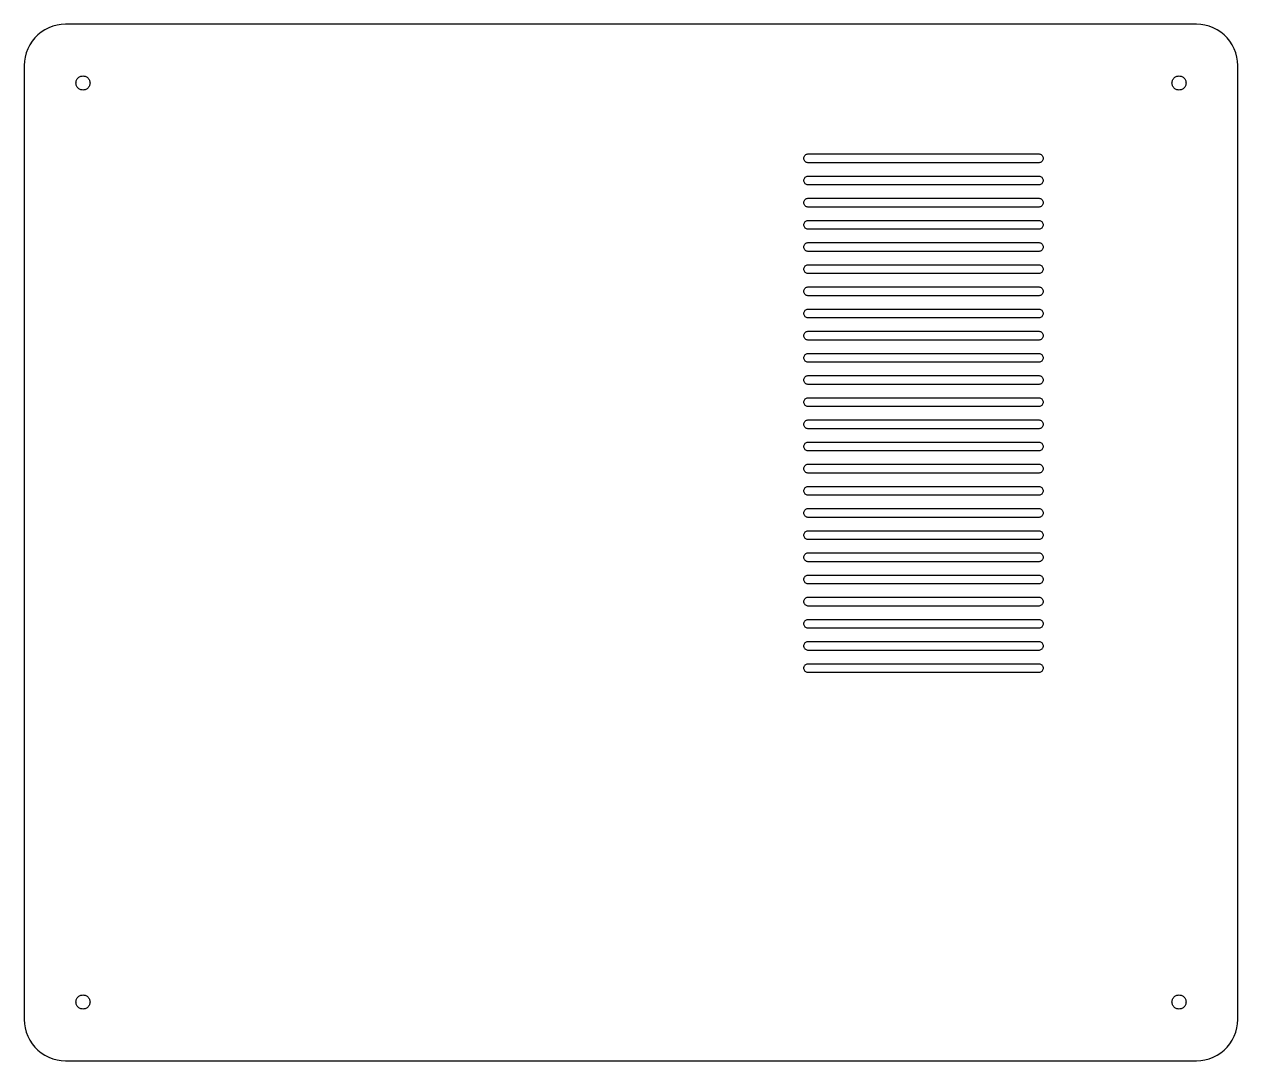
# Model space of a CAD drawing. Header units: metres. Extents: x -205 to 205, y -175 to 175.
import ezdxf

# ---------------------------------------------------------------- set-up
doc = ezdxf.new("R2010")
doc.units = ezdxf.units.M

msp = doc.modelspace()

# ---------------------------------------------------------------- linework, layer by layer
for p, q in [((-199.604, 172.701), (-200.743, 171.779)), ((-198.375, 173.499), (-199.604, 172.701)), ((-197.069, 174.165), (-198.375, 173.499)), ((-195.701, 174.69), (-197.069, 174.165)), ((-194.286, 175.069), (-195.701, 174.69)), ((-192.838, 175.298), (-194.286, 175.069)), ((-191.375, 175.375), (-192.838, 175.298)), ((191.375, 175.375), (-191.375, 175.375)), ((192.838, 175.298), (191.375, 175.375)), ((194.286, 175.069), (192.838, 175.298)), ((195.701, 174.69), (194.286, 175.069)), ((197.069, 174.165), (195.701, 174.69)), ((198.375, 173.499), (197.069, 174.165)), ((199.604, 172.701), (198.375, 173.499)), ((200.743, 171.779), (199.604, 172.701)), ((-202.701, 169.604), (-203.499, 168.375)), ((-201.779, 170.743), (-202.701, 169.604)), ((-200.743, 171.779), (-201.779, 170.743)), ((201.779, 170.743), (200.743, 171.779)), ((202.701, 169.604), (201.779, 170.743)), ((203.499, 168.375), (202.701, 169.604)), ((-204.69, 165.701), (-205.069, 164.286)), ((-204.165, 167.069), (-204.69, 165.701)), ((-203.499, 168.375), (-204.165, 167.069)), ((204.165, 167.069), (203.499, 168.375)), ((204.69, 165.701), (204.165, 167.069)), ((205.069, 164.286), (204.69, 165.701)), ((-205.298, 162.838), (-205.375, 161.375)), ((-205.375, 161.375), (-205.375, -161.375)), ((-205.069, 164.286), (-205.298, 162.838)), ((205.298, 162.838), (205.069, 164.286)), ((205.375, 161.375), (205.298, 162.838)), ((205.375, -161.375), (205.375, 161.375)), ((-187.823, 155.994), (-187.759, 156.234)), ((-187.759, 156.234), (-187.67, 156.466)), ((-187.67, 156.466), (-187.557, 156.688)), ((-187.557, 156.688), (-187.421, 156.896)), ((-187.421, 156.896), (-187.265, 157.089)), ((-187.265, 157.089), (-187.089, 157.265)), ((-187.089, 157.265), (-186.896, 157.421)), ((-186.896, 157.421), (-186.688, 157.557)), ((-186.688, 157.557), (-186.466, 157.67)), ((-186.466, 157.67), (-186.234, 157.759)), ((-186.234, 157.759), (-185.994, 157.823)), ((-185.994, 157.823), (-185.748, 157.862)), ((-185.748, 157.862), (-185.5, 157.875)), ((-185.5, 157.875), (-185.252, 157.862)), ((-185.252, 157.862), (-185.006, 157.823)), ((-185.006, 157.823), (-184.766, 157.759)), ((-184.766, 157.759), (-184.534, 157.67)), ((-184.534, 157.67), (-184.312, 157.557)), ((-184.312, 157.557), (-184.104, 157.421)), ((-184.104, 157.421), (-183.911, 157.265)), ((-183.911, 157.265), (-183.735, 157.089)), ((-183.735, 157.089), (-183.579, 156.896)), ((-183.579, 156.896), (-183.443, 156.688)), ((-183.443, 156.688), (-183.33, 156.466)), ((-183.33, 156.466), (-183.241, 156.234)), ((-183.241, 156.234), (-183.177, 155.994)), ((183.177, 155.994), (183.241, 156.234)), ((183.241, 156.234), (183.33, 156.466)), ((183.33, 156.466), (183.443, 156.688)), ((183.443, 156.688), (183.579, 156.896)), ((183.579, 156.896), (183.735, 157.089)), ((183.735, 157.089), (183.911, 157.265)), ((183.911, 157.265), (184.104, 157.421)), ((184.104, 157.421), (184.312, 157.557)), ((184.312, 157.557), (184.534, 157.67)), ((184.534, 157.67), (184.766, 157.759)), ((184.766, 157.759), (185.006, 157.823)), ((185.006, 157.823), (185.252, 157.862)), ((185.252, 157.862), (185.5, 157.875)), ((185.5, 157.875), (185.748, 157.862)), ((185.748, 157.862), (185.994, 157.823)), ((185.994, 157.823), (186.234, 157.759)), ((186.234, 157.759), (186.466, 157.67)), ((186.466, 157.67), (186.688, 157.557)), ((186.688, 157.557), (186.896, 157.421)), ((186.896, 157.421), (187.089, 157.265)), ((187.089, 157.265), (187.265, 157.089)), ((187.265, 157.089), (187.421, 156.896)), ((187.421, 156.896), (187.557, 156.688)), ((187.557, 156.688), (187.67, 156.466)), ((187.67, 156.466), (187.759, 156.234)), ((187.759, 156.234), (187.823, 155.994)), ((-187.875, 155.5), (-187.862, 155.748)), ((-187.862, 155.252), (-187.875, 155.5)), ((-187.862, 155.748), (-187.823, 155.994)), ((-187.823, 155.006), (-187.862, 155.252)), ((-187.759, 154.766), (-187.823, 155.006)), ((-187.67, 154.534), (-187.759, 154.766)), ((-187.557, 154.312), (-187.67, 154.534)), ((-187.421, 154.104), (-187.557, 154.312)), ((-187.265, 153.911), (-187.421, 154.104)), ((-187.089, 153.735), (-187.265, 153.911)), ((-186.896, 153.579), (-187.089, 153.735)), ((-186.688, 153.443), (-186.896, 153.579)), ((-186.466, 153.33), (-186.688, 153.443)), ((-186.234, 153.241), (-186.466, 153.33)), ((-185.994, 153.177), (-186.234, 153.241)), ((-185.748, 153.138), (-185.994, 153.177)), ((-185.5, 153.125), (-185.748, 153.138)), ((-185.252, 153.138), (-185.5, 153.125)), ((-185.006, 153.177), (-185.252, 153.138)), ((-184.766, 153.241), (-185.006, 153.177)), ((-184.534, 153.33), (-184.766, 153.241)), ((-184.312, 153.443), (-184.534, 153.33)), ((-184.104, 153.579), (-184.312, 153.443)), ((-183.911, 153.735), (-184.104, 153.579)), ((-183.735, 153.911), (-183.911, 153.735)), ((-183.579, 154.104), (-183.735, 153.911)), ((-183.443, 154.312), (-183.579, 154.104)), ((-183.33, 154.534), (-183.443, 154.312)), ((-183.241, 154.766), (-183.33, 154.534)), ((-183.177, 155.006), (-183.241, 154.766)), ((-183.177, 155.994), (-183.138, 155.748)), ((-183.138, 155.252), (-183.177, 155.006)), ((-183.138, 155.748), (-183.125, 155.5)), ((-183.125, 155.5), (-183.138, 155.252)), ((183.125, 155.5), (183.138, 155.748)), ((183.138, 155.252), (183.125, 155.5)), ((183.138, 155.748), (183.177, 155.994)), ((183.177, 155.006), (183.138, 155.252)), ((183.241, 154.766), (183.177, 155.006)), ((183.33, 154.534), (183.241, 154.766)), ((183.443, 154.312), (183.33, 154.534)), ((183.579, 154.104), (183.443, 154.312)), ((183.735, 153.911), (183.579, 154.104)), ((183.911, 153.735), (183.735, 153.911)), ((184.104, 153.579), (183.911, 153.735)), ((184.312, 153.443), (184.104, 153.579)), ((184.534, 153.33), (184.312, 153.443)), ((184.766, 153.241), (184.534, 153.33)), ((185.006, 153.177), (184.766, 153.241)), ((185.252, 153.138), (185.006, 153.177)), ((185.5, 153.125), (185.252, 153.138)), ((185.748, 153.138), (185.5, 153.125)), ((185.994, 153.177), (185.748, 153.138)), ((186.234, 153.241), (185.994, 153.177)), ((186.466, 153.33), (186.234, 153.241)), ((186.688, 153.443), (186.466, 153.33)), ((186.896, 153.579), (186.688, 153.443)), ((187.089, 153.735), (186.896, 153.579)), ((187.265, 153.911), (187.089, 153.735)), ((187.421, 154.104), (187.265, 153.911)), ((187.557, 154.312), (187.421, 154.104)), ((187.67, 154.534), (187.557, 154.312)), ((187.759, 154.766), (187.67, 154.534)), ((187.823, 155.006), (187.759, 154.766)), ((187.823, 155.994), (187.862, 155.748)), ((187.862, 155.252), (187.823, 155.006)), ((187.862, 155.748), (187.875, 155.5)), ((187.875, 155.5), (187.862, 155.252)), ((59.3974, 131.374), (59.6318, 131.454)), ((59.6318, 131.454), (59.8761, 131.495)), ((59.8761, 131.495), (138.124, 131.495)), ((138.124, 131.495), (138.368, 131.454)), ((138.368, 131.454), (138.603, 131.374)), ((58.5, 130), (58.5204, 130.247)), ((58.5204, 129.753), (58.5, 130)), ((58.5204, 130.247), (58.5813, 130.487)), ((58.5813, 129.513), (58.5204, 129.753)), ((58.5813, 130.487), (58.6808, 130.714)), ((58.6808, 129.286), (58.5813, 129.513)), ((58.6808, 130.714), (58.8163, 130.921)), ((58.8163, 129.079), (58.6808, 129.286)), ((58.8163, 130.921), (58.9841, 131.104)), ((58.9841, 128.896), (58.8163, 129.079)), ((58.9841, 131.104), (59.1796, 131.256)), ((59.1796, 128.744), (58.9841, 128.896)), ((59.1796, 131.256), (59.3974, 131.374)), ((59.3974, 128.626), (59.1796, 128.744)), ((59.6318, 128.546), (59.3974, 128.626)), ((59.8761, 128.505), (59.6318, 128.546)), ((138.124, 128.505), (59.8761, 128.505)), ((138.368, 128.546), (138.124, 128.505)), ((138.603, 128.626), (138.368, 128.546)), ((138.603, 131.374), (138.82, 131.256)), ((138.82, 128.744), (138.603, 128.626)), ((138.82, 131.256), (139.016, 131.104)), ((139.016, 128.896), (138.82, 128.744)), ((139.016, 131.104), (139.184, 130.921)), ((139.184, 129.079), (139.016, 128.896)), ((139.184, 130.921), (139.319, 130.714)), ((139.319, 129.286), (139.184, 129.079)), ((139.319, 130.714), (139.419, 130.487)), ((139.419, 129.513), (139.319, 129.286)), ((139.419, 130.487), (139.48, 130.247)), ((139.48, 129.753), (139.419, 129.513)), ((139.48, 130.247), (139.5, 130)), ((139.5, 130), (139.48, 129.753)), ((58.6808, 123.214), (58.8163, 123.421)), ((58.8163, 123.421), (58.9841, 123.604)), ((58.9841, 123.604), (59.1796, 123.756)), ((59.1796, 123.756), (59.3974, 123.874)), ((59.3974, 123.874), (59.6318, 123.954)), ((59.6318, 123.954), (59.8761, 123.995)), ((59.8761, 123.995), (138.124, 123.995)), ((138.124, 123.995), (138.368, 123.954)), ((138.368, 123.954), (138.603, 123.874)), ((138.603, 123.874), (138.82, 123.756)), ((138.82, 123.756), (139.016, 123.604)), ((139.016, 123.604), (139.184, 123.421)), ((139.184, 123.421), (139.319, 123.214)), ((58.5, 122.5), (58.5204, 122.747)), ((58.5204, 122.253), (58.5, 122.5)), ((58.5204, 122.747), (58.5813, 122.987)), ((58.5813, 122.013), (58.5204, 122.253)), ((58.5813, 122.987), (58.6808, 123.214)), ((58.6808, 121.786), (58.5813, 122.013)), ((58.8163, 121.579), (58.6808, 121.786)), ((58.9841, 121.396), (58.8163, 121.579)), ((59.1796, 121.244), (58.9841, 121.396)), ((59.3974, 121.126), (59.1796, 121.244)), ((59.6318, 121.046), (59.3974, 121.126)), ((59.8761, 121.005), (59.6318, 121.046)), ((138.124, 121.005), (59.8761, 121.005)), ((138.368, 121.046), (138.124, 121.005)), ((138.603, 121.126), (138.368, 121.046)), ((138.82, 121.244), (138.603, 121.126)), ((139.016, 121.396), (138.82, 121.244)), ((139.184, 121.579), (139.016, 121.396)), ((139.319, 121.786), (139.184, 121.579)), ((139.319, 123.214), (139.419, 122.987)), ((139.419, 122.013), (139.319, 121.786)), ((139.419, 122.987), (139.48, 122.747)), ((139.48, 122.253), (139.419, 122.013)), ((139.48, 122.747), (139.5, 122.5)), ((139.5, 122.5), (139.48, 122.253)), ((58.5, 115), (58.5204, 115.247)), ((58.5204, 115.247), (58.5813, 115.487)), ((58.5813, 115.487), (58.6808, 115.714)), ((58.6808, 115.714), (58.8163, 115.921)), ((58.8163, 115.921), (58.9841, 116.104)), ((58.9841, 116.104), (59.1796, 116.256)), ((59.1796, 116.256), (59.3974, 116.374)), ((59.3974, 116.374), (59.6318, 116.454)), ((59.6318, 116.454), (59.8761, 116.495)), ((59.8761, 116.495), (138.124, 116.495)), ((138.124, 116.495), (138.368, 116.454)), ((138.368, 116.454), (138.603, 116.374)), ((138.603, 116.374), (138.82, 116.256)), ((138.82, 116.256), (139.016, 116.104)), ((139.016, 116.104), (139.184, 115.921)), ((139.184, 115.921), (139.319, 115.714)), ((139.319, 115.714), (139.419, 115.487)), ((139.419, 115.487), (139.48, 115.247)), ((139.48, 115.247), (139.5, 115)), ((58.5204, 114.753), (58.5, 115)), ((58.5813, 114.513), (58.5204, 114.753)), ((58.6808, 114.286), (58.5813, 114.513)), ((58.8163, 114.079), (58.6808, 114.286)), ((58.9841, 113.896), (58.8163, 114.079)), ((59.1796, 113.744), (58.9841, 113.896)), ((59.3974, 113.626), (59.1796, 113.744)), ((59.6318, 113.546), (59.3974, 113.626)), ((59.8761, 113.505), (59.6318, 113.546)), ((138.124, 113.505), (59.8761, 113.505)), ((138.368, 113.546), (138.124, 113.505)), ((138.603, 113.626), (138.368, 113.546)), ((138.82, 113.744), (138.603, 113.626)), ((139.016, 113.896), (138.82, 113.744)), ((139.184, 114.079), (139.016, 113.896)), ((139.319, 114.286), (139.184, 114.079)), ((139.419, 114.513), (139.319, 114.286)), ((139.48, 114.753), (139.419, 114.513)), ((139.5, 115), (139.48, 114.753)), ((58.5, 107.5), (58.5204, 107.747)), ((58.5204, 107.253), (58.5, 107.5)), ((58.5204, 107.747), (58.5813, 107.987)), ((58.5813, 107.013), (58.5204, 107.253)), ((58.5813, 107.987), (58.6808, 108.214)), ((58.6808, 106.786), (58.5813, 107.013)), ((58.6808, 108.214), (58.8163, 108.421)), ((58.8163, 108.421), (58.9841, 108.604)), ((58.9841, 108.604), (59.1796, 108.756)), ((59.1796, 108.756), (59.3974, 108.874)), ((59.3974, 108.874), (59.6318, 108.954)), ((59.6318, 108.954), (59.8761, 108.995)), ((59.8761, 108.995), (138.124, 108.995)), ((138.124, 108.995), (138.368, 108.954)), ((138.368, 108.954), (138.603, 108.874)), ((138.603, 108.874), (138.82, 108.756)), ((138.82, 108.756), (139.016, 108.604)), ((139.016, 108.604), (139.184, 108.421)), ((139.184, 108.421), (139.319, 108.214)), ((139.319, 108.214), (139.419, 107.987)), ((139.419, 107.013), (139.319, 106.786)), ((139.419, 107.987), (139.48, 107.747)), ((139.48, 107.253), (139.419, 107.013)), ((139.48, 107.747), (139.5, 107.5)), ((139.5, 107.5), (139.48, 107.253)), ((58.8163, 106.579), (58.6808, 106.786)), ((58.9841, 106.396), (58.8163, 106.579)), ((59.1796, 106.244), (58.9841, 106.396)), ((59.3974, 106.126), (59.1796, 106.244)), ((59.6318, 106.046), (59.3974, 106.126)), ((59.8761, 106.005), (59.6318, 106.046)), ((138.124, 106.005), (59.8761, 106.005)), ((138.368, 106.046), (138.124, 106.005)), ((138.603, 106.126), (138.368, 106.046)), ((138.82, 106.244), (138.603, 106.126)), ((139.016, 106.396), (138.82, 106.244)), ((139.184, 106.579), (139.016, 106.396)), ((139.319, 106.786), (139.184, 106.579)), ((58.5, 100), (58.5204, 100.247)), ((58.5204, 99.7531), (58.5, 100)), ((58.5204, 100.247), (58.5813, 100.487)), ((58.5813, 99.513), (58.5204, 99.7531)), ((58.5813, 100.487), (58.6808, 100.714)), ((58.6808, 99.2861), (58.5813, 99.513)), ((58.6808, 100.714), (58.8163, 100.921)), ((58.8163, 99.0787), (58.6808, 99.2861)), ((58.8163, 100.921), (58.9841, 101.104)), ((58.9841, 98.8964), (58.8163, 99.0787)), ((58.9841, 101.104), (59.1796, 101.256)), ((59.1796, 98.7442), (58.9841, 98.8964)), ((59.1796, 101.256), (59.3974, 101.374)), ((59.3974, 98.6263), (59.1796, 98.7442)), ((59.3974, 101.374), (59.6318, 101.454)), ((59.6318, 98.5459), (59.3974, 98.6263)), ((59.6318, 101.454), (59.8761, 101.495)), ((59.8761, 101.495), (138.124, 101.495)), ((138.124, 101.495), (138.368, 101.454)), ((138.368, 101.454), (138.603, 101.374)), ((138.603, 98.6263), (138.368, 98.5459)), ((138.603, 101.374), (138.82, 101.256)), ((138.82, 98.7442), (138.603, 98.6263)), ((138.82, 101.256), (139.016, 101.104)), ((139.016, 98.8964), (138.82, 98.7442)), ((139.016, 101.104), (139.184, 100.921)), ((139.184, 99.0787), (139.016, 98.8964)), ((139.184, 100.921), (139.319, 100.714)), ((139.319, 99.2861), (139.184, 99.0787)), ((139.319, 100.714), (139.419, 100.487)), ((139.419, 99.513), (139.319, 99.2861)), ((139.419, 100.487), (139.48, 100.247)), ((139.48, 99.7531), (139.419, 99.513)), ((139.48, 100.247), (139.5, 100)), ((139.5, 100), (139.48, 99.7531)), ((59.8761, 98.5051), (59.6318, 98.5459)), ((138.124, 98.5051), (59.8761, 98.5051)), ((138.368, 98.5459), (138.124, 98.5051)), ((58.5, 92.5), (58.5204, 92.7469)), ((58.5204, 92.2531), (58.5, 92.5)), ((58.5204, 92.7469), (58.5813, 92.987)), ((58.5813, 92.013), (58.5204, 92.2531)), ((58.5813, 92.987), (58.6808, 93.2139)), ((58.6808, 91.7861), (58.5813, 92.013)), ((58.6808, 93.2139), (58.8163, 93.4213)), ((58.8163, 91.5787), (58.6808, 91.7861)), ((58.8163, 93.4213), (58.9841, 93.6036)), ((58.9841, 91.3964), (58.8163, 91.5787)), ((58.9841, 93.6036), (59.1796, 93.7558)), ((59.1796, 91.2442), (58.9841, 91.3964)), ((59.1796, 93.7558), (59.3974, 93.8737)), ((59.3974, 91.1263), (59.1796, 91.2442)), ((59.3974, 93.8737), (59.6318, 93.9541)), ((59.6318, 91.0459), (59.3974, 91.1263)), ((59.6318, 93.9541), (59.8761, 93.9949)), ((59.8761, 91.0051), (59.6318, 91.0459)), ((59.8761, 93.9949), (138.124, 93.9949)), ((138.124, 91.0051), (59.8761, 91.0051)), ((138.124, 93.9949), (138.368, 93.9541)), ((138.368, 91.0459), (138.124, 91.0051)), ((138.368, 93.9541), (138.603, 93.8737)), ((138.603, 91.1263), (138.368, 91.0459)), ((138.603, 93.8737), (138.82, 93.7558)), ((138.82, 91.2442), (138.603, 91.1263)), ((138.82, 93.7558), (139.016, 93.6036)), ((139.016, 91.3964), (138.82, 91.2442)), ((139.016, 93.6036), (139.184, 93.4213)), ((139.184, 91.5787), (139.016, 91.3964)), ((139.184, 93.4213), (139.319, 93.2139)), ((139.319, 91.7861), (139.184, 91.5787)), ((139.319, 93.2139), (139.419, 92.987)), ((139.419, 92.013), (139.319, 91.7861)), ((139.419, 92.987), (139.48, 92.7469)), ((139.48, 92.2531), (139.419, 92.013)), ((139.48, 92.7469), (139.5, 92.5)), ((139.5, 92.5), (139.48, 92.2531)), ((59.1796, 86.2558), (59.3974, 86.3737)), ((59.3974, 86.3737), (59.6318, 86.4541)), ((59.6318, 86.4541), (59.8761, 86.4949)), ((59.8761, 86.4949), (138.124, 86.4949)), ((138.124, 86.4949), (138.368, 86.4541)), ((138.368, 86.4541), (138.603, 86.3737)), ((138.603, 86.3737), (138.82, 86.2558)), ((58.5, 85), (58.5204, 85.2469)), ((58.5204, 84.7531), (58.5, 85)), ((58.5204, 85.2469), (58.5813, 85.487)), ((58.5813, 84.513), (58.5204, 84.7531)), ((58.5813, 85.487), (58.6808, 85.7139)), ((58.6808, 84.2861), (58.5813, 84.513)), ((58.6808, 85.7139), (58.8163, 85.9213)), ((58.8163, 84.0787), (58.6808, 84.2861)), ((58.8163, 85.9213), (58.9841, 86.1036)), ((58.9841, 83.8964), (58.8163, 84.0787)), ((58.9841, 86.1036), (59.1796, 86.2558)), ((59.1796, 83.7442), (58.9841, 83.8964)), ((59.3974, 83.6263), (59.1796, 83.7442)), ((59.6318, 83.5459), (59.3974, 83.6263)), ((59.8761, 83.5051), (59.6318, 83.5459)), ((138.124, 83.5051), (59.8761, 83.5051)), ((138.368, 83.5459), (138.124, 83.5051)), ((138.603, 83.6263), (138.368, 83.5459)), ((138.82, 83.7442), (138.603, 83.6263)), ((138.82, 86.2558), (139.016, 86.1036)), ((139.016, 83.8964), (138.82, 83.7442)), ((139.016, 86.1036), (139.184, 85.9213)), ((139.184, 84.0787), (139.016, 83.8964)), ((139.184, 85.9213), (139.319, 85.7139)), ((139.319, 84.2861), (139.184, 84.0787)), ((139.319, 85.7139), (139.419, 85.487)), ((139.419, 84.513), (139.319, 84.2861)), ((139.419, 85.487), (139.48, 85.2469)), ((139.48, 84.7531), (139.419, 84.513)), ((139.48, 85.2469), (139.5, 85)), ((139.5, 85), (139.48, 84.7531)), ((58.5813, 77.987), (58.6808, 78.2139)), ((58.6808, 78.2139), (58.8163, 78.4213)), ((58.8163, 78.4213), (58.9841, 78.6036)), ((58.9841, 78.6036), (59.1796, 78.7558)), ((59.1796, 78.7558), (59.3974, 78.8737)), ((59.3974, 78.8737), (59.6318, 78.9541)), ((59.6318, 78.9541), (59.8761, 78.9949)), ((59.8761, 78.9949), (138.124, 78.9949)), ((138.124, 78.9949), (138.368, 78.9541)), ((138.368, 78.9541), (138.603, 78.8737)), ((138.603, 78.8737), (138.82, 78.7558)), ((138.82, 78.7558), (139.016, 78.6036)), ((139.016, 78.6036), (139.184, 78.4213)), ((139.184, 78.4213), (139.319, 78.2139)), ((139.319, 78.2139), (139.419, 77.987)), ((58.5, 77.5), (58.5204, 77.7469)), ((58.5204, 77.2531), (58.5, 77.5)), ((58.5204, 77.7469), (58.5813, 77.987)), ((58.5813, 77.013), (58.5204, 77.2531)), ((58.6808, 76.7861), (58.5813, 77.013)), ((58.8163, 76.5787), (58.6808, 76.7861)), ((58.9841, 76.3964), (58.8163, 76.5787)), ((59.1796, 76.2442), (58.9841, 76.3964)), ((59.3974, 76.1263), (59.1796, 76.2442)), ((59.6318, 76.0459), (59.3974, 76.1263)), ((59.8761, 76.0051), (59.6318, 76.0459)), ((138.124, 76.0051), (59.8761, 76.0051)), ((138.368, 76.0459), (138.124, 76.0051)), ((138.603, 76.1263), (138.368, 76.0459)), ((138.82, 76.2442), (138.603, 76.1263)), ((139.016, 76.3964), (138.82, 76.2442)), ((139.184, 76.5787), (139.016, 76.3964)), ((139.319, 76.7861), (139.184, 76.5787)), ((139.419, 77.013), (139.319, 76.7861)), ((139.419, 77.987), (139.48, 77.7469)), ((139.48, 77.2531), (139.419, 77.013)), ((139.48, 77.7469), (139.5, 77.5)), ((139.5, 77.5), (139.48, 77.2531)), ((58.5, 70), (58.5204, 70.2469)), ((58.5204, 69.7531), (58.5, 70)), ((58.5204, 70.2469), (58.5813, 70.487)), ((58.5813, 70.487), (58.6808, 70.7139)), ((58.6808, 70.7139), (58.8163, 70.9213)), ((58.8163, 70.9213), (58.9841, 71.1036)), ((58.9841, 71.1036), (59.1796, 71.2558)), ((59.1796, 71.2558), (59.3974, 71.3737)), ((59.3974, 71.3737), (59.6318, 71.4541)), ((59.6318, 71.4541), (59.8761, 71.4949)), ((59.8761, 71.4949), (138.124, 71.4949)), ((138.124, 71.4949), (138.368, 71.4541)), ((138.368, 71.4541), (138.603, 71.3737)), ((138.603, 71.3737), (138.82, 71.2558)), ((138.82, 71.2558), (139.016, 71.1036)), ((139.016, 71.1036), (139.184, 70.9213)), ((139.184, 70.9213), (139.319, 70.7139)), ((139.319, 70.7139), (139.419, 70.487)), ((139.419, 70.487), (139.48, 70.2469)), ((139.48, 70.2469), (139.5, 70)), ((139.5, 70), (139.48, 69.7531)), ((58.5813, 69.513), (58.5204, 69.7531)), ((58.6808, 69.2861), (58.5813, 69.513)), ((58.8163, 69.0787), (58.6808, 69.2861)), ((58.9841, 68.8964), (58.8163, 69.0787)), ((59.1796, 68.7442), (58.9841, 68.8964)), ((59.3974, 68.6263), (59.1796, 68.7442)), ((59.6318, 68.5459), (59.3974, 68.6263)), ((59.8761, 68.5051), (59.6318, 68.5459)), ((138.124, 68.5051), (59.8761, 68.5051)), ((138.368, 68.5459), (138.124, 68.5051)), ((138.603, 68.6263), (138.368, 68.5459)), ((138.82, 68.7442), (138.603, 68.6263)), ((139.016, 68.8964), (138.82, 68.7442)), ((139.184, 69.0787), (139.016, 68.8964)), ((139.319, 69.2861), (139.184, 69.0787)), ((139.419, 69.513), (139.319, 69.2861)), ((139.48, 69.7531), (139.419, 69.513)), ((58.5, 62.5), (58.5204, 62.7469)), ((58.5204, 62.2531), (58.5, 62.5)), ((58.5204, 62.7469), (58.5813, 62.987)), ((58.5813, 62.0129), (58.5204, 62.2531)), ((58.5813, 62.987), (58.6808, 63.2139)), ((58.6808, 61.7861), (58.5813, 62.0129)), ((58.6808, 63.2139), (58.8163, 63.4213)), ((58.8163, 61.5787), (58.6808, 61.7861)), ((58.8163, 63.4213), (58.9841, 63.6036)), ((58.9841, 63.6036), (59.1796, 63.7558)), ((59.1796, 63.7558), (59.3974, 63.8737)), ((59.3974, 63.8737), (59.6318, 63.9541)), ((59.6318, 63.9541), (59.8761, 63.9949)), ((59.8761, 63.9949), (138.124, 63.9949)), ((138.124, 63.9949), (138.368, 63.9541)), ((138.368, 63.9541), (138.603, 63.8737)), ((138.603, 63.8737), (138.82, 63.7558)), ((138.82, 63.7558), (139.016, 63.6036)), ((139.016, 63.6036), (139.184, 63.4213)), ((139.184, 63.4213), (139.319, 63.2139)), ((139.319, 61.7861), (139.184, 61.5787)), ((139.319, 63.2139), (139.419, 62.987)), ((139.419, 62.0129), (139.319, 61.7861)), ((139.419, 62.987), (139.48, 62.7469)), ((139.48, 62.2531), (139.419, 62.0129)), ((139.48, 62.7469), (139.5, 62.5)), ((139.5, 62.5), (139.48, 62.2531)), ((58.9841, 61.3964), (58.8163, 61.5787)), ((59.1796, 61.2442), (58.9841, 61.3964)), ((59.3974, 61.1263), (59.1796, 61.2442)), ((59.6318, 61.0459), (59.3974, 61.1263)), ((59.8761, 61.0051), (59.6318, 61.0459)), ((138.124, 61.0051), (59.8761, 61.0051)), ((138.368, 61.0459), (138.124, 61.0051)), ((138.603, 61.1263), (138.368, 61.0459)), ((138.82, 61.2442), (138.603, 61.1263)), ((139.016, 61.3964), (138.82, 61.2442)), ((139.184, 61.5787), (139.016, 61.3964)), ((58.5, 55), (58.5204, 55.2469)), ((58.5204, 54.7531), (58.5, 55)), ((58.5204, 55.2469), (58.5813, 55.487)), ((58.5813, 54.5129), (58.5204, 54.7531)), ((58.5813, 55.487), (58.6808, 55.7139)), ((58.6808, 54.2861), (58.5813, 54.5129)), ((58.6808, 55.7139), (58.8163, 55.9213)), ((58.8163, 54.0787), (58.6808, 54.2861)), ((58.8163, 55.9213), (58.9841, 56.1036)), ((58.9841, 53.8964), (58.8163, 54.0787)), ((58.9841, 56.1036), (59.1796, 56.2558)), ((59.1796, 53.7442), (58.9841, 53.8964)), ((59.1796, 56.2558), (59.3974, 56.3737)), ((59.3974, 53.6263), (59.1796, 53.7442)), ((59.3974, 56.3737), (59.6318, 56.4541)), ((59.6318, 53.5459), (59.3974, 53.6263)), ((59.6318, 56.4541), (59.8761, 56.4949)), ((59.8761, 53.5051), (59.6318, 53.5459)), ((59.8761, 56.4949), (138.124, 56.4949)), ((138.124, 53.5051), (59.8761, 53.5051)), ((138.124, 56.4949), (138.368, 56.4541)), ((138.368, 53.5459), (138.124, 53.5051)), ((138.368, 56.4541), (138.603, 56.3737)), ((138.603, 53.6263), (138.368, 53.5459)), ((138.603, 56.3737), (138.82, 56.2558)), ((138.82, 53.7442), (138.603, 53.6263)), ((138.82, 56.2558), (139.016, 56.1036)), ((139.016, 53.8964), (138.82, 53.7442)), ((139.016, 56.1036), (139.184, 55.9213)), ((139.184, 54.0787), (139.016, 53.8964)), ((139.184, 55.9213), (139.319, 55.7139)), ((139.319, 54.2861), (139.184, 54.0787)), ((139.319, 55.7139), (139.419, 55.487)), ((139.419, 54.5129), (139.319, 54.2861)), ((139.419, 55.487), (139.48, 55.2469)), ((139.48, 54.7531), (139.419, 54.5129)), ((139.48, 55.2469), (139.5, 55)), ((139.5, 55), (139.48, 54.7531)), ((58.5, 47.5), (58.5204, 47.7469)), ((58.5204, 47.2531), (58.5, 47.5)), ((58.5204, 47.7469), (58.5813, 47.987)), ((58.5813, 47.0129), (58.5204, 47.2531)), ((58.5813, 47.987), (58.6808, 48.2139)), ((58.6808, 46.7861), (58.5813, 47.0129)), ((58.6808, 48.2139), (58.8163, 48.4213)), ((58.8163, 46.5787), (58.6808, 46.7861)), ((58.8163, 48.4213), (58.9841, 48.6036)), ((58.9841, 46.3964), (58.8163, 46.5787)), ((58.9841, 48.6036), (59.1796, 48.7558)), ((59.1796, 46.2442), (58.9841, 46.3964)), ((59.1796, 48.7558), (59.3974, 48.8737)), ((59.3974, 46.1263), (59.1796, 46.2442)), ((59.3974, 48.8737), (59.6318, 48.9541)), ((59.6318, 46.0459), (59.3974, 46.1263)), ((59.6318, 48.9541), (59.8761, 48.9949)), ((59.8761, 46.0051), (59.6318, 46.0459)), ((59.8761, 48.9949), (138.124, 48.9949)), ((138.124, 46.0051), (59.8761, 46.0051)), ((138.124, 48.9949), (138.368, 48.9541)), ((138.368, 46.0459), (138.124, 46.0051)), ((138.368, 48.9541), (138.603, 48.8737)), ((138.603, 46.1263), (138.368, 46.0459)), ((138.603, 48.8737), (138.82, 48.7558)), ((138.82, 46.2442), (138.603, 46.1263)), ((138.82, 48.7558), (139.016, 48.6036)), ((139.016, 46.3964), (138.82, 46.2442)), ((139.016, 48.6036), (139.184, 48.4213)), ((139.184, 46.5787), (139.016, 46.3964)), ((139.184, 48.4213), (139.319, 48.2139)), ((139.319, 46.7861), (139.184, 46.5787)), ((139.319, 48.2139), (139.419, 47.987)), ((139.419, 47.0129), (139.319, 46.7861)), ((139.419, 47.987), (139.48, 47.7469)), ((139.48, 47.2531), (139.419, 47.0129)), ((139.48, 47.7469), (139.5, 47.5)), ((139.5, 47.5), (139.48, 47.2531)), ((58.8163, 40.9213), (58.9841, 41.1036)), ((58.9841, 41.1036), (59.1796, 41.2558)), ((59.1796, 41.2558), (59.3974, 41.3737)), ((59.3974, 41.3737), (59.6318, 41.4541)), ((59.6318, 41.4541), (59.8761, 41.4949)), ((59.8761, 41.4949), (138.124, 41.4949)), ((138.124, 41.4949), (138.368, 41.4541)), ((138.368, 41.4541), (138.603, 41.3737)), ((138.603, 41.3737), (138.82, 41.2558)), ((138.82, 41.2558), (139.016, 41.1036)), ((139.016, 41.1036), (139.184, 40.9213)), ((58.5, 40), (58.5204, 40.2469)), ((58.5204, 39.7531), (58.5, 40)), ((58.5204, 40.2469), (58.5813, 40.487)), ((58.5813, 39.5129), (58.5204, 39.7531)), ((58.5813, 40.487), (58.6808, 40.7139)), ((58.6808, 39.2861), (58.5813, 39.5129)), ((58.6808, 40.7139), (58.8163, 40.9213)), ((58.8163, 39.0787), (58.6808, 39.2861)), ((58.9841, 38.8964), (58.8163, 39.0787)), ((59.1796, 38.7442), (58.9841, 38.8964)), ((59.3974, 38.6263), (59.1796, 38.7442)), ((59.6318, 38.5459), (59.3974, 38.6263)), ((59.8761, 38.5051), (59.6318, 38.5459)), ((138.124, 38.5051), (59.8761, 38.5051)), ((138.368, 38.5459), (138.124, 38.5051)), ((138.603, 38.6263), (138.368, 38.5459)), ((138.82, 38.7442), (138.603, 38.6263)), ((139.016, 38.8964), (138.82, 38.7442)), ((139.184, 39.0787), (139.016, 38.8964)), ((139.184, 40.9213), (139.319, 40.7139)), ((139.319, 39.2861), (139.184, 39.0787)), ((139.319, 40.7139), (139.419, 40.487)), ((139.419, 39.5129), (139.319, 39.2861)), ((139.419, 40.487), (139.48, 40.2469)), ((139.48, 39.7531), (139.419, 39.5129)), ((139.48, 40.2469), (139.5, 40)), ((139.5, 40), (139.48, 39.7531)), ((58.5204, 32.7469), (58.5813, 32.987)), ((58.5813, 32.987), (58.6808, 33.2139)), ((58.6808, 33.2139), (58.8163, 33.4213)), ((58.8163, 33.4213), (58.9841, 33.6036)), ((58.9841, 33.6036), (59.1796, 33.7558)), ((59.1796, 33.7558), (59.3974, 33.8737)), ((59.3974, 33.8737), (59.6318, 33.9541)), ((59.6318, 33.9541), (59.8761, 33.9949)), ((59.8761, 33.9949), (138.124, 33.9949)), ((138.124, 33.9949), (138.368, 33.9541)), ((138.368, 33.9541), (138.603, 33.8737)), ((138.603, 33.8737), (138.82, 33.7558)), ((138.82, 33.7558), (139.016, 33.6036)), ((139.016, 33.6036), (139.184, 33.4213)), ((139.184, 33.4213), (139.319, 33.2139)), ((139.319, 33.2139), (139.419, 32.987)), ((139.419, 32.987), (139.48, 32.7469)), ((58.5, 32.5), (58.5204, 32.7469)), ((58.5204, 32.2531), (58.5, 32.5)), ((58.5813, 32.0129), (58.5204, 32.2531)), ((58.6808, 31.7861), (58.5813, 32.0129)), ((58.8163, 31.5787), (58.6808, 31.7861)), ((58.9841, 31.3964), (58.8163, 31.5787)), ((59.1796, 31.2442), (58.9841, 31.3964)), ((59.3974, 31.1263), (59.1796, 31.2442)), ((59.6318, 31.0459), (59.3974, 31.1263)), ((59.8761, 31.0051), (59.6318, 31.0459)), ((138.124, 31.0051), (59.8761, 31.0051)), ((138.368, 31.0459), (138.124, 31.0051)), ((138.603, 31.1263), (138.368, 31.0459)), ((138.82, 31.2442), (138.603, 31.1263)), ((139.016, 31.3964), (138.82, 31.2442)), ((139.184, 31.5787), (139.016, 31.3964)), ((139.319, 31.7861), (139.184, 31.5787)), ((139.419, 32.0129), (139.319, 31.7861)), ((139.48, 32.2531), (139.419, 32.0129)), ((139.48, 32.7469), (139.5, 32.5)), ((139.5, 32.5), (139.48, 32.2531)), ((58.5, 25), (58.5204, 25.2469)), ((58.5204, 24.7531), (58.5, 25)), ((58.5204, 25.2469), (58.5813, 25.487)), ((58.5813, 24.5129), (58.5204, 24.7531)), ((58.5813, 25.487), (58.6808, 25.7139)), ((58.6808, 25.7139), (58.8163, 25.9213)), ((58.8163, 25.9213), (58.9841, 26.1036)), ((58.9841, 26.1036), (59.1796, 26.2557)), ((59.1796, 26.2557), (59.3974, 26.3737)), ((59.3974, 26.3737), (59.6318, 26.4541)), ((59.6318, 26.4541), (59.8761, 26.4949)), ((59.8761, 26.4949), (138.124, 26.4949)), ((138.124, 26.4949), (138.368, 26.4541)), ((138.368, 26.4541), (138.603, 26.3737)), ((138.603, 26.3737), (138.82, 26.2557)), ((138.82, 26.2557), (139.016, 26.1036)), ((139.016, 26.1036), (139.184, 25.9213)), ((139.184, 25.9213), (139.319, 25.7139)), ((139.319, 25.7139), (139.419, 25.487)), ((139.419, 25.487), (139.48, 25.2469)), ((139.48, 24.7531), (139.419, 24.5129)), ((139.48, 25.2469), (139.5, 25)), ((139.5, 25), (139.48, 24.7531)), ((58.6808, 24.2861), (58.5813, 24.5129)), ((58.8163, 24.0787), (58.6808, 24.2861)), ((58.9841, 23.8964), (58.8163, 24.0787)), ((59.1796, 23.7442), (58.9841, 23.8964)), ((59.3974, 23.6263), (59.1796, 23.7442)), ((59.6318, 23.5459), (59.3974, 23.6263)), ((59.8761, 23.5051), (59.6318, 23.5459)), ((138.124, 23.5051), (59.8761, 23.5051)), ((138.368, 23.5459), (138.124, 23.5051)), ((138.603, 23.6263), (138.368, 23.5459)), ((138.82, 23.7442), (138.603, 23.6263)), ((139.016, 23.8964), (138.82, 23.7442)), ((139.184, 24.0787), (139.016, 23.8964)), ((139.319, 24.2861), (139.184, 24.0787)), ((139.419, 24.5129), (139.319, 24.2861)), ((58.5, 17.5), (58.5204, 17.7469)), ((58.5204, 17.2531), (58.5, 17.5)), ((58.5204, 17.7469), (58.5813, 17.987)), ((58.5813, 17.0129), (58.5204, 17.2531)), ((58.5813, 17.987), (58.6808, 18.2139)), ((58.6808, 16.7861), (58.5813, 17.0129)), ((58.6808, 18.2139), (58.8163, 18.4213)), ((58.8163, 16.5787), (58.6808, 16.7861)), ((58.8163, 18.4213), (58.9841, 18.6036)), ((58.9841, 16.3964), (58.8163, 16.5787)), ((58.9841, 18.6036), (59.1796, 18.7557)), ((59.1796, 18.7557), (59.3974, 18.8737)), ((59.3974, 18.8737), (59.6318, 18.9541)), ((59.6318, 18.9541), (59.8761, 18.9949)), ((59.8761, 18.9949), (138.124, 18.9949)), ((138.124, 18.9949), (138.368, 18.9541)), ((138.368, 18.9541), (138.603, 18.8737)), ((138.603, 18.8737), (138.82, 18.7557)), ((138.82, 18.7557), (139.016, 18.6036)), ((139.016, 18.6036), (139.184, 18.4213)), ((139.184, 16.5787), (139.016, 16.3964)), ((139.184, 18.4213), (139.319, 18.2139)), ((139.319, 16.7861), (139.184, 16.5787)), ((139.319, 18.2139), (139.419, 17.987)), ((139.419, 17.0129), (139.319, 16.7861)), ((139.419, 17.987), (139.48, 17.7469)), ((139.48, 17.2531), (139.419, 17.0129)), ((139.48, 17.7469), (139.5, 17.5)), ((139.5, 17.5), (139.48, 17.2531)), ((59.1796, 16.2442), (58.9841, 16.3964)), ((59.3974, 16.1263), (59.1796, 16.2442)), ((59.6318, 16.0459), (59.3974, 16.1263)), ((59.8761, 16.0051), (59.6318, 16.0459)), ((138.124, 16.0051), (59.8761, 16.0051)), ((138.368, 16.0459), (138.124, 16.0051)), ((138.603, 16.1263), (138.368, 16.0459)), ((138.82, 16.2442), (138.603, 16.1263)), ((139.016, 16.3964), (138.82, 16.2442)), ((58.5, 10), (58.5204, 10.2469)), ((58.5204, 9.7531), (58.5, 10)), ((58.5204, 10.2469), (58.5813, 10.487)), ((58.5813, 9.51294), (58.5204, 9.7531)), ((58.5813, 10.487), (58.6808, 10.7139)), ((58.6808, 9.28607), (58.5813, 9.51294)), ((58.6808, 10.7139), (58.8163, 10.9213)), ((58.8163, 9.07867), (58.6808, 9.28607)), ((58.8163, 10.9213), (58.9841, 11.1036)), ((58.9841, 8.89641), (58.8163, 9.07867)), ((58.9841, 11.1036), (59.1796, 11.2557)), ((59.1796, 8.74425), (58.9841, 8.89641)), ((59.1796, 11.2557), (59.3974, 11.3737)), ((59.3974, 8.62633), (59.1796, 8.74425)), ((59.3974, 11.3737), (59.6318, 11.4541)), ((59.6318, 8.5459), (59.3974, 8.62633)), ((59.6318, 11.4541), (59.8761, 11.4949)), ((59.8761, 8.50511), (59.6318, 8.5459)), ((59.8761, 11.4949), (138.124, 11.4949)), ((138.124, 8.50511), (59.8761, 8.50511)), ((138.124, 11.4949), (138.368, 11.4541)), ((138.368, 8.5459), (138.124, 8.50511)), ((138.368, 11.4541), (138.603, 11.3737)), ((138.603, 8.62633), (138.368, 8.5459)), ((138.603, 11.3737), (138.82, 11.2557)), ((138.82, 8.74425), (138.603, 8.62633)), ((138.82, 11.2557), (139.016, 11.1036)), ((139.016, 8.89641), (138.82, 8.74425)), ((139.016, 11.1036), (139.184, 10.9213)), ((139.184, 9.07867), (139.016, 8.89641)), ((139.184, 10.9213), (139.319, 10.7139)), ((139.319, 9.28607), (139.184, 9.07867)), ((139.319, 10.7139), (139.419, 10.487)), ((139.419, 9.51294), (139.319, 9.28607)), ((139.419, 10.487), (139.48, 10.2469)), ((139.48, 9.7531), (139.419, 9.51294)), ((139.48, 10.2469), (139.5, 10)), ((139.5, 10), (139.48, 9.7531)), ((58.5, 2.5), (58.5204, 2.74689)), ((58.5204, 2.2531), (58.5, 2.5)), ((58.5204, 2.74689), (58.5813, 2.98705)), ((58.5813, 2.01294), (58.5204, 2.2531)), ((58.5813, 2.98705), (58.6808, 3.21391)), ((58.6808, 1.78607), (58.5813, 2.01294)), ((58.6808, 3.21391), (58.8163, 3.42131)), ((58.8163, 1.57867), (58.6808, 1.78607)), ((58.8163, 3.42131), (58.9841, 3.60358)), ((58.9841, 1.39641), (58.8163, 1.57867)), ((58.9841, 3.60358), (59.1796, 3.75574)), ((59.1796, 1.24425), (58.9841, 1.39641)), ((59.1796, 3.75574), (59.3974, 3.87366)), ((59.3974, 1.12633), (59.1796, 1.24425)), ((59.3974, 3.87366), (59.6318, 3.95409)), ((59.6318, 1.0459), (59.3974, 1.12633)), ((59.6318, 3.95409), (59.8761, 3.99487)), ((59.8761, 1.00511), (59.6318, 1.0459)), ((59.8761, 3.99487), (138.124, 3.99487)), ((138.124, 1.00511), (59.8761, 1.00511)), ((138.124, 3.99487), (138.368, 3.95409)), ((138.368, 1.0459), (138.124, 1.00511)), ((138.368, 3.95409), (138.603, 3.87366)), ((138.603, 1.12633), (138.368, 1.0459)), ((138.603, 3.87366), (138.82, 3.75574)), ((138.82, 1.24425), (138.603, 1.12633)), ((138.82, 3.75574), (139.016, 3.60358)), ((139.016, 1.39641), (138.82, 1.24425)), ((139.016, 3.60358), (139.184, 3.42131)), ((139.184, 1.57867), (139.016, 1.39641)), ((139.184, 3.42131), (139.319, 3.21391)), ((139.319, 1.78607), (139.184, 1.57867)), ((139.319, 3.21391), (139.419, 2.98705)), ((139.419, 2.01294), (139.319, 1.78607)), ((139.419, 2.98705), (139.48, 2.74689)), ((139.48, 2.2531), (139.419, 2.01294)), ((139.48, 2.74689), (139.5, 2.5)), ((139.5, 2.5), (139.48, 2.2531)), ((58.6808, -4.28607), (58.8163, -4.07867)), ((58.8163, -4.07867), (58.9841, -3.89641)), ((58.9841, -3.89641), (59.1796, -3.74425)), ((59.1796, -3.74425), (59.3974, -3.62633)), ((59.3974, -3.62633), (59.6318, -3.5459)), ((59.6318, -3.5459), (59.8761, -3.50511)), ((59.8761, -3.50511), (138.124, -3.50511)), ((138.124, -3.50511), (138.368, -3.5459)), ((138.368, -3.5459), (138.603, -3.62633)), ((138.603, -3.62633), (138.82, -3.74425)), ((138.82, -3.74425), (139.016, -3.89641)), ((139.016, -3.89641), (139.184, -4.07867)), ((139.184, -4.07867), (139.319, -4.28607)), ((58.5, -5), (58.5204, -4.7531)), ((58.5204, -5.24689), (58.5, -5)), ((58.5204, -4.7531), (58.5813, -4.51294)), ((58.5813, -5.48705), (58.5204, -5.24689)), ((58.5813, -4.51294), (58.6808, -4.28607)), ((58.6808, -5.71391), (58.5813, -5.48705)), ((58.8163, -5.92131), (58.6808, -5.71391)), ((58.9841, -6.10358), (58.8163, -5.92131)), ((59.1796, -6.25574), (58.9841, -6.10358)), ((59.3974, -6.37366), (59.1796, -6.25574)), ((59.6318, -6.45409), (59.3974, -6.37366)), ((59.8761, -6.49487), (59.6318, -6.45409)), ((138.124, -6.49487), (59.8761, -6.49487)), ((138.368, -6.45409), (138.124, -6.49487)), ((138.603, -6.37366), (138.368, -6.45409)), ((138.82, -6.25574), (138.603, -6.37366)), ((139.016, -6.10358), (138.82, -6.25574)), ((139.184, -5.92131), (139.016, -6.10358)), ((139.319, -5.71391), (139.184, -5.92131)), ((139.319, -4.28607), (139.419, -4.51294)), ((139.419, -5.48705), (139.319, -5.71391)), ((139.419, -4.51294), (139.48, -4.7531)), ((139.48, -5.24689), (139.419, -5.48705)), ((139.48, -4.7531), (139.5, -5)), ((139.5, -5), (139.48, -5.24689)), ((58.5, -12.5), (58.5204, -12.2531)), ((58.5204, -12.2531), (58.5813, -12.0129)), ((58.5813, -12.0129), (58.6808, -11.7861)), ((58.6808, -11.7861), (58.8163, -11.5787)), ((58.8163, -11.5787), (58.9841, -11.3964)), ((58.9841, -11.3964), (59.1796, -11.2442)), ((59.1796, -11.2442), (59.3974, -11.1263)), ((59.3974, -11.1263), (59.6318, -11.0459)), ((59.6318, -11.0459), (59.8761, -11.0051)), ((59.8761, -11.0051), (138.124, -11.0051)), ((138.124, -11.0051), (138.368, -11.0459)), ((138.368, -11.0459), (138.603, -11.1263)), ((138.603, -11.1263), (138.82, -11.2442)), ((138.82, -11.2442), (139.016, -11.3964)), ((139.016, -11.3964), (139.184, -11.5787)), ((139.184, -11.5787), (139.319, -11.7861)), ((139.319, -11.7861), (139.419, -12.0129)), ((139.419, -12.0129), (139.48, -12.2531)), ((139.48, -12.2531), (139.5, -12.5)), ((58.5204, -12.7469), (58.5, -12.5)), ((58.5813, -12.987), (58.5204, -12.7469)), ((58.6808, -13.2139), (58.5813, -12.987)), ((58.8163, -13.4213), (58.6808, -13.2139)), ((58.9841, -13.6036), (58.8163, -13.4213)), ((59.1796, -13.7557), (58.9841, -13.6036)), ((59.3974, -13.8737), (59.1796, -13.7557)), ((59.6318, -13.9541), (59.3974, -13.8737)), ((59.8761, -13.9949), (59.6318, -13.9541)), ((138.124, -13.9949), (59.8761, -13.9949)), ((138.368, -13.9541), (138.124, -13.9949)), ((138.603, -13.8737), (138.368, -13.9541)), ((138.82, -13.7557), (138.603, -13.8737)), ((139.016, -13.6036), (138.82, -13.7557)), ((139.184, -13.4213), (139.016, -13.6036)), ((139.319, -13.2139), (139.184, -13.4213)), ((139.419, -12.987), (139.319, -13.2139)), ((139.48, -12.7469), (139.419, -12.987)), ((139.5, -12.5), (139.48, -12.7469)), ((58.5, -20), (58.5204, -19.7531)), ((58.5204, -20.2469), (58.5, -20)), ((58.5204, -19.7531), (58.5813, -19.5129)), ((58.5813, -20.487), (58.5204, -20.2469)), ((58.5813, -19.5129), (58.6808, -19.2861)), ((58.6808, -20.7139), (58.5813, -20.487)), ((58.6808, -19.2861), (58.8163, -19.0787)), ((58.8163, -19.0787), (58.9841, -18.8964)), ((58.9841, -18.8964), (59.1796, -18.7442)), ((59.1796, -18.7442), (59.3974, -18.6263)), ((59.3974, -18.6263), (59.6318, -18.5459)), ((59.6318, -18.5459), (59.8761, -18.5051)), ((59.8761, -18.5051), (138.124, -18.5051)), ((138.124, -18.5051), (138.368, -18.5459)), ((138.368, -18.5459), (138.603, -18.6263)), ((138.603, -18.6263), (138.82, -18.7442)), ((138.82, -18.7442), (139.016, -18.8964)), ((139.016, -18.8964), (139.184, -19.0787)), ((139.184, -19.0787), (139.319, -19.2861)), ((139.319, -19.2861), (139.419, -19.5129)), ((139.419, -20.487), (139.319, -20.7139)), ((139.419, -19.5129), (139.48, -19.7531)), ((139.48, -20.2469), (139.419, -20.487)), ((139.48, -19.7531), (139.5, -20)), ((139.5, -20), (139.48, -20.2469)), ((58.8163, -20.9213), (58.6808, -20.7139)), ((58.9841, -21.1036), (58.8163, -20.9213)), ((59.1796, -21.2557), (58.9841, -21.1036)), ((59.3974, -21.3737), (59.1796, -21.2557)), ((59.6318, -21.4541), (59.3974, -21.3737)), ((59.8761, -21.4949), (59.6318, -21.4541)), ((138.124, -21.4949), (59.8761, -21.4949)), ((138.368, -21.4541), (138.124, -21.4949)), ((138.603, -21.3737), (138.368, -21.4541)), ((138.82, -21.2557), (138.603, -21.3737)), ((139.016, -21.1036), (138.82, -21.2557)), ((139.184, -20.9213), (139.016, -21.1036)), ((139.319, -20.7139), (139.184, -20.9213)), ((58.5, -27.5), (58.5204, -27.2531)), ((58.5204, -27.7469), (58.5, -27.5)), ((58.5204, -27.2531), (58.5813, -27.0129)), ((58.5813, -27.987), (58.5204, -27.7469)), ((58.5813, -27.0129), (58.6808, -26.7861)), ((58.6808, -28.2139), (58.5813, -27.987)), ((58.6808, -26.7861), (58.8163, -26.5787)), ((58.8163, -28.4213), (58.6808, -28.2139)), ((58.8163, -26.5787), (58.9841, -26.3964)), ((58.9841, -28.6036), (58.8163, -28.4213)), ((58.9841, -26.3964), (59.1796, -26.2442)), ((59.1796, -28.7557), (58.9841, -28.6036)), ((59.1796, -26.2442), (59.3974, -26.1263)), ((59.3974, -26.1263), (59.6318, -26.0459)), ((59.6318, -26.0459), (59.8761, -26.0051)), ((59.8761, -26.0051), (138.124, -26.0051)), ((138.124, -26.0051), (138.368, -26.0459)), ((138.368, -26.0459), (138.603, -26.1263)), ((138.603, -26.1263), (138.82, -26.2442)), ((138.82, -26.2442), (139.016, -26.3964)), ((139.016, -28.6036), (138.82, -28.7557)), ((139.016, -26.3964), (139.184, -26.5787)), ((139.184, -28.4213), (139.016, -28.6036)), ((139.184, -26.5787), (139.319, -26.7861)), ((139.319, -28.2139), (139.184, -28.4213)), ((139.319, -26.7861), (139.419, -27.0129)), ((139.419, -27.987), (139.319, -28.2139)), ((139.419, -27.0129), (139.48, -27.2531)), ((139.48, -27.7469), (139.419, -27.987)), ((139.48, -27.2531), (139.5, -27.5)), ((139.5, -27.5), (139.48, -27.7469)), ((59.3974, -28.8737), (59.1796, -28.7557)), ((59.6318, -28.9541), (59.3974, -28.8737)), ((59.8761, -28.9949), (59.6318, -28.9541)), ((138.124, -28.9949), (59.8761, -28.9949)), ((138.368, -28.9541), (138.124, -28.9949)), ((138.603, -28.8737), (138.368, -28.9541)), ((138.82, -28.7557), (138.603, -28.8737)), ((58.5, -35), (58.5204, -34.7531)), ((58.5204, -35.2469), (58.5, -35)), ((58.5204, -34.7531), (58.5813, -34.5129)), ((58.5813, -35.487), (58.5204, -35.2469)), ((58.5813, -34.5129), (58.6808, -34.2861)), ((58.6808, -35.7139), (58.5813, -35.487)), ((58.6808, -34.2861), (58.8163, -34.0787)), ((58.8163, -35.9213), (58.6808, -35.7139)), ((58.8163, -34.0787), (58.9841, -33.8964)), ((58.9841, -36.1036), (58.8163, -35.9213)), ((58.9841, -33.8964), (59.1796, -33.7442)), ((59.1796, -36.2557), (58.9841, -36.1036)), ((59.1796, -33.7442), (59.3974, -33.6263)), ((59.3974, -36.3737), (59.1796, -36.2557)), ((59.3974, -33.6263), (59.6318, -33.5459)), ((59.6318, -36.4541), (59.3974, -36.3737)), ((59.6318, -33.5459), (59.8761, -33.5051)), ((59.8761, -36.4949), (59.6318, -36.4541)), ((59.8761, -33.5051), (138.124, -33.5051)), ((138.124, -36.4949), (59.8761, -36.4949)), ((138.124, -33.5051), (138.368, -33.5459)), ((138.368, -36.4541), (138.124, -36.4949)), ((138.368, -33.5459), (138.603, -33.6263)), ((138.603, -36.3737), (138.368, -36.4541)), ((138.603, -33.6263), (138.82, -33.7442)), ((138.82, -36.2557), (138.603, -36.3737)), ((138.82, -33.7442), (139.016, -33.8964)), ((139.016, -36.1036), (138.82, -36.2557)), ((139.016, -33.8964), (139.184, -34.0787)), ((139.184, -35.9213), (139.016, -36.1036)), ((139.184, -34.0787), (139.319, -34.2861)), ((139.319, -35.7139), (139.184, -35.9213)), ((139.319, -34.2861), (139.419, -34.5129)), ((139.419, -35.487), (139.319, -35.7139)), ((139.419, -34.5129), (139.48, -34.7531)), ((139.48, -35.2469), (139.419, -35.487)), ((139.48, -34.7531), (139.5, -35)), ((139.5, -35), (139.48, -35.2469)), ((59.3974, -41.1263), (59.6318, -41.0459)), ((59.6318, -41.0459), (59.8761, -41.0051)), ((59.8761, -41.0051), (138.124, -41.0051)), ((138.124, -41.0051), (138.368, -41.0459)), ((138.368, -41.0459), (138.603, -41.1263)), ((58.5, -42.5), (58.5204, -42.2531)), ((58.5204, -42.7469), (58.5, -42.5)), ((58.5204, -42.2531), (58.5813, -42.0129)), ((58.5813, -42.987), (58.5204, -42.7469)), ((58.5813, -42.0129), (58.6808, -41.7861)), ((58.6808, -43.2139), (58.5813, -42.987)), ((58.6808, -41.7861), (58.8163, -41.5787)), ((58.8163, -43.4213), (58.6808, -43.2139)), ((58.8163, -41.5787), (58.9841, -41.3964)), ((58.9841, -43.6036), (58.8163, -43.4213)), ((58.9841, -41.3964), (59.1796, -41.2442)), ((59.1796, -43.7557), (58.9841, -43.6036)), ((59.1796, -41.2442), (59.3974, -41.1263)), ((59.3974, -43.8737), (59.1796, -43.7557)), ((59.6318, -43.9541), (59.3974, -43.8737)), ((59.8761, -43.9949), (59.6318, -43.9541)), ((138.124, -43.9949), (59.8761, -43.9949)), ((138.368, -43.9541), (138.124, -43.9949)), ((138.603, -43.8737), (138.368, -43.9541)), ((138.603, -41.1263), (138.82, -41.2442)), ((138.82, -43.7557), (138.603, -43.8737)), ((138.82, -41.2442), (139.016, -41.3964)), ((139.016, -43.6036), (138.82, -43.7557)), ((139.016, -41.3964), (139.184, -41.5787)), ((139.184, -43.4213), (139.016, -43.6036)), ((139.184, -41.5787), (139.319, -41.7861)), ((139.319, -43.2139), (139.184, -43.4213)), ((139.319, -41.7861), (139.419, -42.0129)), ((139.419, -42.987), (139.319, -43.2139)), ((139.419, -42.0129), (139.48, -42.2531)), ((139.48, -42.7469), (139.419, -42.987)), ((139.48, -42.2531), (139.5, -42.5)), ((139.5, -42.5), (139.48, -42.7469)), ((-187.875, -155.5), (-187.862, -155.252)), ((-187.862, -155.748), (-187.875, -155.5)), ((-187.862, -155.252), (-187.823, -155.006)), ((-187.823, -155.994), (-187.862, -155.748)), ((-187.823, -155.006), (-187.759, -154.766)), ((-187.759, -156.234), (-187.823, -155.994)), ((-187.759, -154.766), (-187.67, -154.534)), ((-187.67, -154.534), (-187.557, -154.312)), ((-187.557, -154.312), (-187.421, -154.104)), ((-187.421, -154.104), (-187.265, -153.911)), ((-187.265, -153.911), (-187.089, -153.735)), ((-187.089, -153.735), (-186.896, -153.579)), ((-186.896, -153.579), (-186.688, -153.443)), ((-186.688, -153.443), (-186.466, -153.33)), ((-186.466, -153.33), (-186.234, -153.241)), ((-186.234, -153.241), (-185.994, -153.177)), ((-185.994, -153.177), (-185.748, -153.138)), ((-185.748, -153.138), (-185.5, -153.125)), ((-185.5, -153.125), (-185.252, -153.138)), ((-185.252, -153.138), (-185.006, -153.177)), ((-185.006, -153.177), (-184.766, -153.241)), ((-184.766, -153.241), (-184.534, -153.33)), ((-184.534, -153.33), (-184.312, -153.443)), ((-184.312, -153.443), (-184.104, -153.579)), ((-184.104, -153.579), (-183.911, -153.735)), ((-183.911, -153.735), (-183.735, -153.911)), ((-183.735, -153.911), (-183.579, -154.104)), ((-183.579, -154.104), (-183.443, -154.312)), ((-183.443, -154.312), (-183.33, -154.534)), ((-183.33, -154.534), (-183.241, -154.766)), ((-183.241, -154.766), (-183.177, -155.006)), ((-183.177, -155.994), (-183.241, -156.234)), ((-183.177, -155.006), (-183.138, -155.252)), ((-183.138, -155.748), (-183.177, -155.994)), ((-183.138, -155.252), (-183.125, -155.5)), ((-183.125, -155.5), (-183.138, -155.748)), ((183.125, -155.5), (183.138, -155.252)), ((183.138, -155.748), (183.125, -155.5)), ((183.138, -155.252), (183.177, -155.006)), ((183.177, -155.994), (183.138, -155.748)), ((183.177, -155.006), (183.241, -154.766)), ((183.241, -156.234), (183.177, -155.994)), ((183.241, -154.766), (183.33, -154.534)), ((183.33, -154.534), (183.443, -154.312)), ((183.443, -154.312), (183.579, -154.104)), ((183.579, -154.104), (183.735, -153.911)), ((183.735, -153.911), (183.911, -153.735)), ((183.911, -153.735), (184.104, -153.579)), ((184.104, -153.579), (184.312, -153.443)), ((184.312, -153.443), (184.534, -153.33)), ((184.534, -153.33), (184.766, -153.241)), ((184.766, -153.241), (185.006, -153.177)), ((185.006, -153.177), (185.252, -153.138)), ((185.252, -153.138), (185.5, -153.125)), ((185.5, -153.125), (185.748, -153.138)), ((185.748, -153.138), (185.994, -153.177)), ((185.994, -153.177), (186.234, -153.241)), ((186.234, -153.241), (186.466, -153.33)), ((186.466, -153.33), (186.688, -153.443)), ((186.688, -153.443), (186.896, -153.579)), ((186.896, -153.579), (187.089, -153.735)), ((187.089, -153.735), (187.265, -153.911)), ((187.265, -153.911), (187.421, -154.104)), ((187.421, -154.104), (187.557, -154.312)), ((187.557, -154.312), (187.67, -154.534)), ((187.67, -154.534), (187.759, -154.766)), ((187.759, -154.766), (187.823, -155.006)), ((187.823, -155.994), (187.759, -156.234)), ((187.823, -155.006), (187.862, -155.252)), ((187.862, -155.748), (187.823, -155.994)), ((187.862, -155.252), (187.875, -155.5)), ((187.875, -155.5), (187.862, -155.748)), ((-187.67, -156.466), (-187.759, -156.234)), ((-187.557, -156.688), (-187.67, -156.466)), ((-187.421, -156.896), (-187.557, -156.688)), ((-187.265, -157.089), (-187.421, -156.896)), ((-187.089, -157.265), (-187.265, -157.089)), ((-186.896, -157.421), (-187.089, -157.265)), ((-186.688, -157.557), (-186.896, -157.421)), ((-186.466, -157.67), (-186.688, -157.557)), ((-186.234, -157.759), (-186.466, -157.67)), ((-185.994, -157.823), (-186.234, -157.759)), ((-185.748, -157.862), (-185.994, -157.823)), ((-185.5, -157.875), (-185.748, -157.862)), ((-185.252, -157.862), (-185.5, -157.875)), ((-185.006, -157.823), (-185.252, -157.862)), ((-184.766, -157.759), (-185.006, -157.823)), ((-184.534, -157.67), (-184.766, -157.759)), ((-184.312, -157.557), (-184.534, -157.67)), ((-184.104, -157.421), (-184.312, -157.557)), ((-183.911, -157.265), (-184.104, -157.421)), ((-183.735, -157.089), (-183.911, -157.265)), ((-183.579, -156.896), (-183.735, -157.089)), ((-183.443, -156.688), (-183.579, -156.896)), ((-183.33, -156.466), (-183.443, -156.688)), ((-183.241, -156.234), (-183.33, -156.466)), ((183.33, -156.466), (183.241, -156.234)), ((183.443, -156.688), (183.33, -156.466)), ((183.579, -156.896), (183.443, -156.688)), ((183.735, -157.089), (183.579, -156.896)), ((183.911, -157.265), (183.735, -157.089)), ((184.104, -157.421), (183.911, -157.265)), ((184.312, -157.557), (184.104, -157.421)), ((184.534, -157.67), (184.312, -157.557)), ((184.766, -157.759), (184.534, -157.67)), ((185.006, -157.823), (184.766, -157.759)), ((185.252, -157.862), (185.006, -157.823)), ((185.5, -157.875), (185.252, -157.862)), ((185.748, -157.862), (185.5, -157.875)), ((185.994, -157.823), (185.748, -157.862)), ((186.234, -157.759), (185.994, -157.823)), ((186.466, -157.67), (186.234, -157.759)), ((186.688, -157.557), (186.466, -157.67)), ((186.896, -157.421), (186.688, -157.557)), ((187.089, -157.265), (186.896, -157.421)), ((187.265, -157.089), (187.089, -157.265)), ((187.421, -156.896), (187.265, -157.089)), ((187.557, -156.688), (187.421, -156.896)), ((187.67, -156.466), (187.557, -156.688)), ((187.759, -156.234), (187.67, -156.466)), ((-205.375, -161.375), (-205.298, -162.838)), ((-205.298, -162.838), (-205.069, -164.286)), ((-205.069, -164.286), (-204.69, -165.701)), ((204.69, -165.701), (205.069, -164.286)), ((205.069, -164.286), (205.298, -162.838)), ((205.298, -162.838), (205.375, -161.375)), ((-204.69, -165.701), (-204.165, -167.069)), ((-204.165, -167.069), (-203.499, -168.375)), ((-203.499, -168.375), (-202.701, -169.604)), ((202.701, -169.604), (203.499, -168.375)), ((203.499, -168.375), (204.165, -167.069)), ((204.165, -167.069), (204.69, -165.701)), ((-202.701, -169.604), (-201.779, -170.743)), ((-201.779, -170.743), (-200.743, -171.779)), ((-200.743, -171.779), (-199.604, -172.701)), ((199.604, -172.701), (200.743, -171.779)), ((200.743, -171.779), (201.779, -170.743)), ((201.779, -170.743), (202.701, -169.604)), ((-199.604, -172.701), (-198.375, -173.499)), ((-198.375, -173.499), (-197.069, -174.165)), ((-197.069, -174.165), (-195.701, -174.69)), ((-195.701, -174.69), (-194.286, -175.069)), ((-194.286, -175.069), (-192.838, -175.298)), ((-192.838, -175.298), (-191.375, -175.375)), ((-191.375, -175.375), (191.375, -175.375)), ((191.375, -175.375), (192.838, -175.298)), ((192.838, -175.298), (194.286, -175.069)), ((194.286, -175.069), (195.701, -174.69)), ((195.701, -174.69), (197.069, -174.165)), ((197.069, -174.165), (198.375, -173.499)), ((198.375, -173.499), (199.604, -172.701))]:
    msp.add_line(p, q)

doc.saveas('drawing.dxf')
